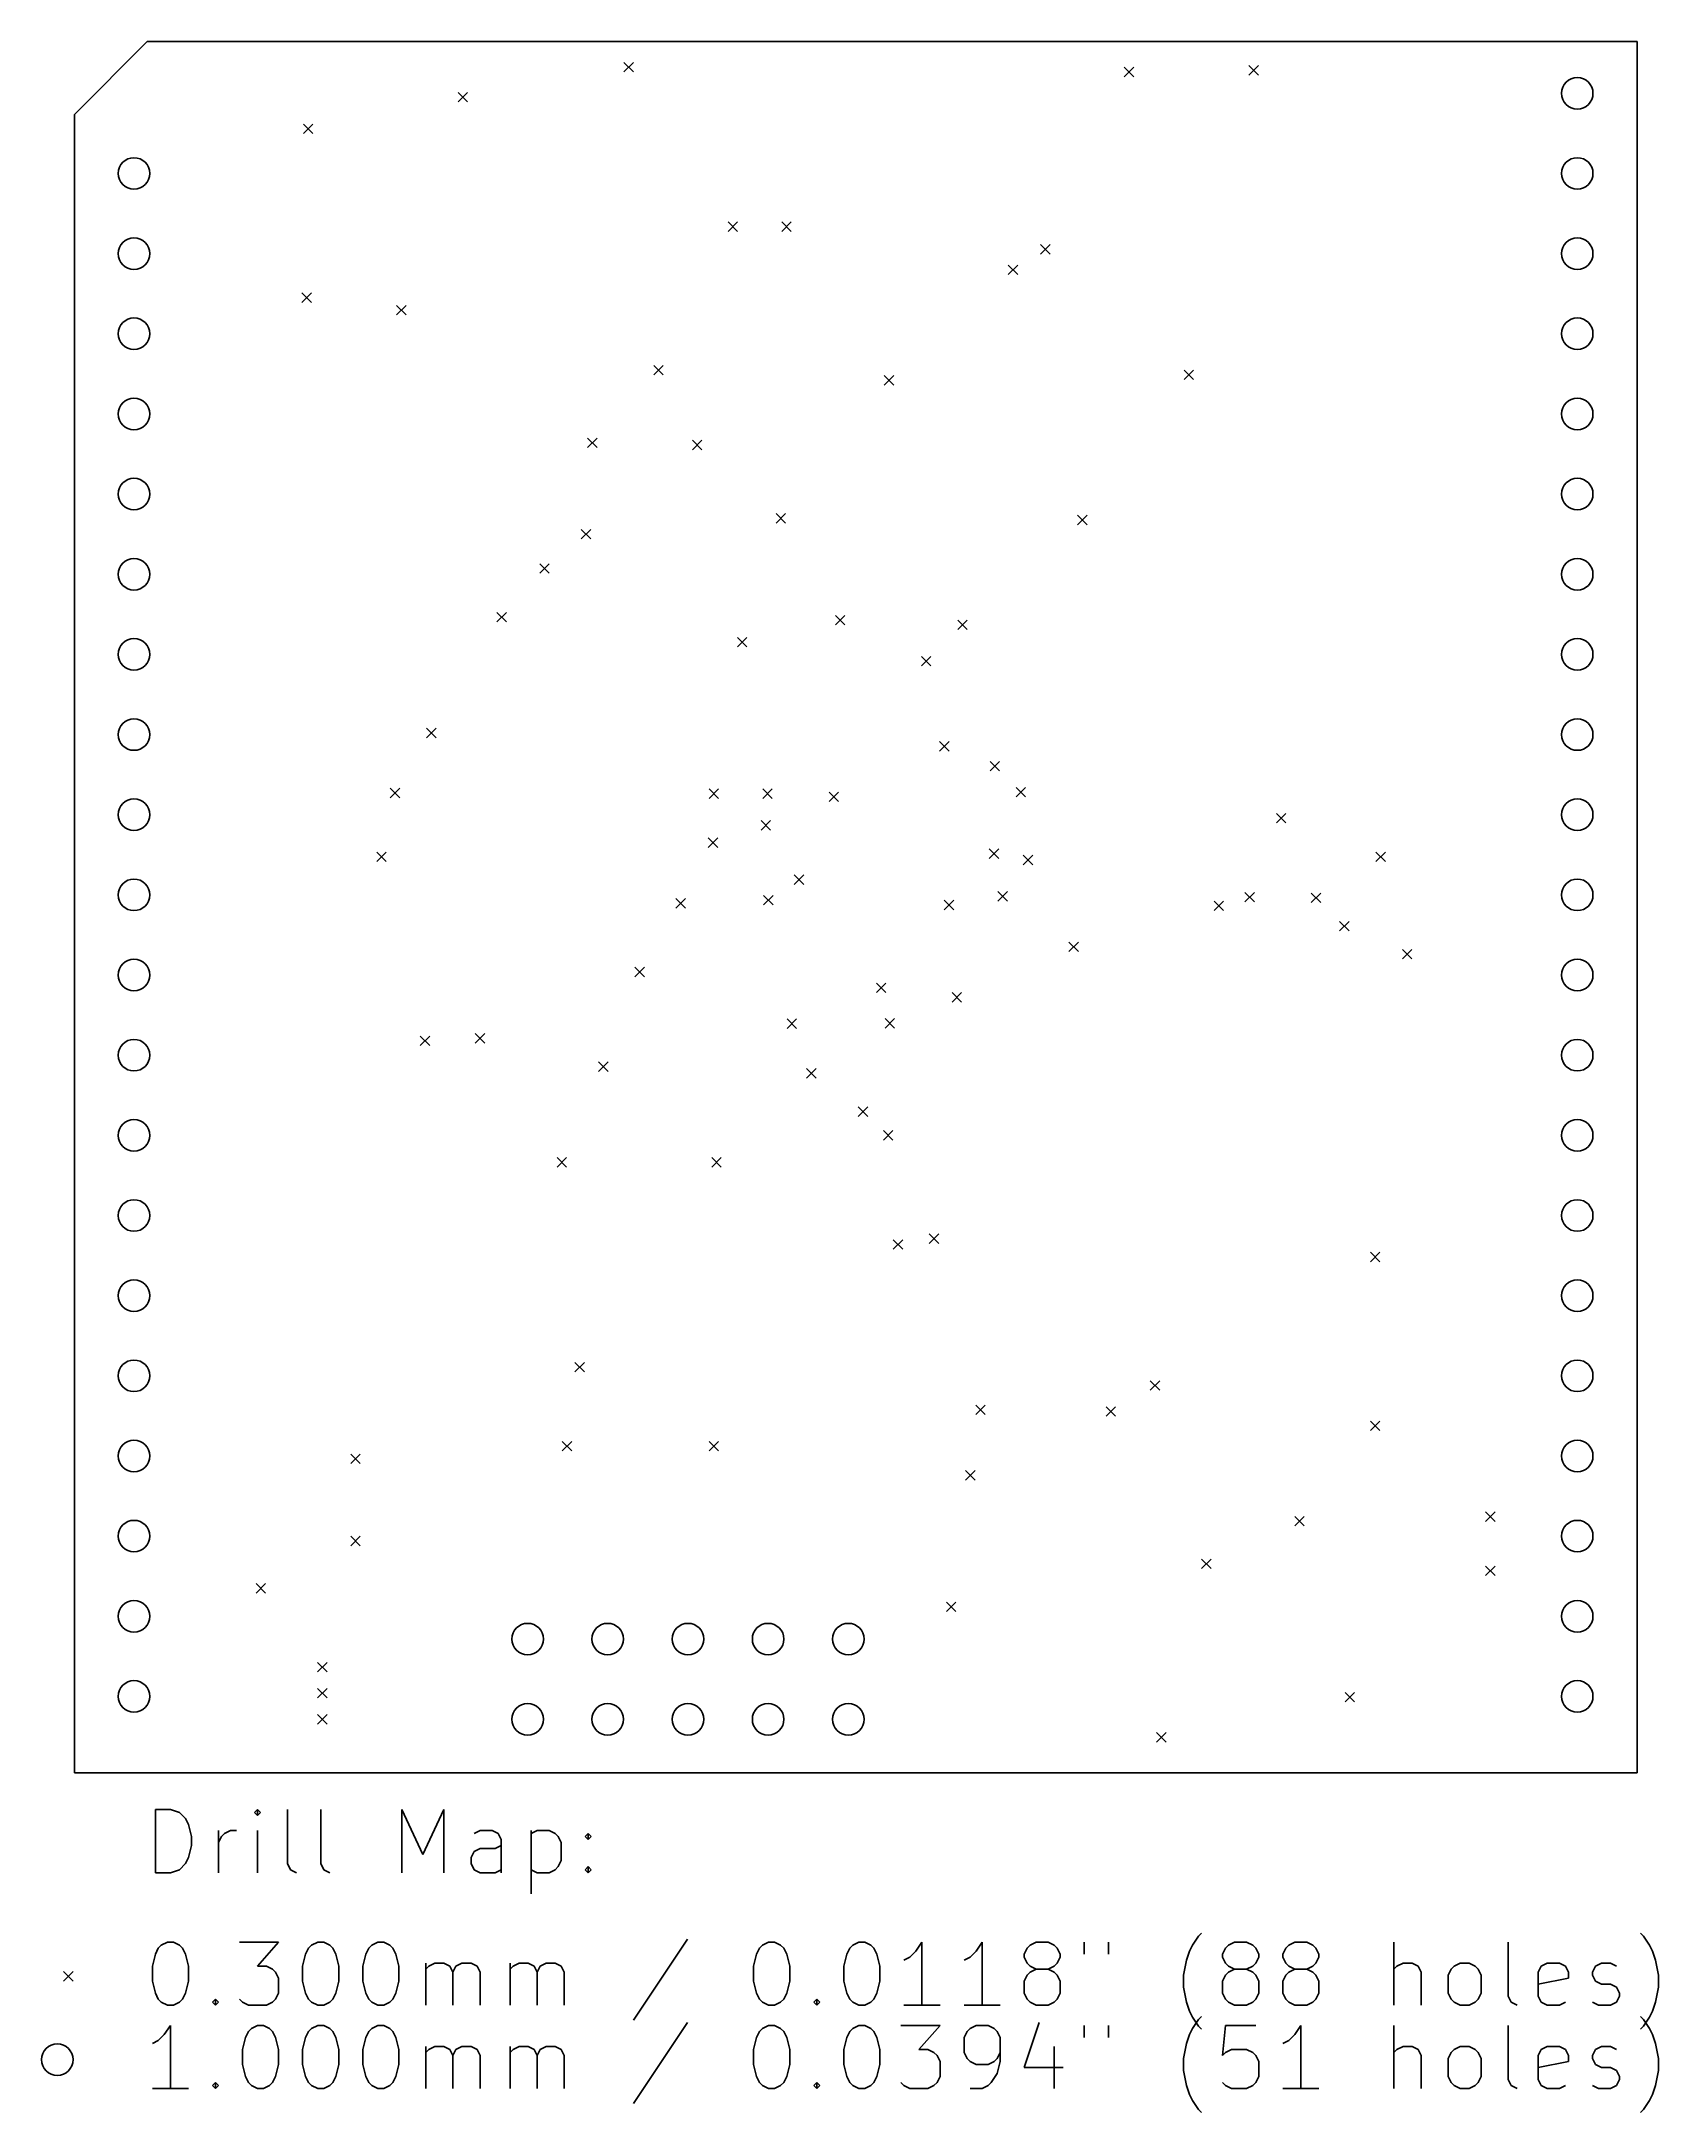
# Model space of a CAD drawing. Extents: x 116.5 to 167.7, y -138.9 to -73.3.
import ezdxf

# ---------------------------------------------------------------- set-up
doc = ezdxf.new("R2010")
doc.units = 0
doc.layers.add('BLACK', color=7, linetype='CONTINUOUS')

msp = doc.modelspace()

# ---------------------------------------------------------------- linework, layer by layer
at = {"layer": 'BLACK', "linetype": 'CONTINUOUS'}
for p, q in [((117.5, -75.6), (119.8, -73.286)), ((119.8, -73.286), (167, -73.286)), ((167, -73.286), (167, -128.15)), ((134.9, -73.954), (135.2, -74.254)), ((135.2, -73.954), (134.9, -74.254)), ((150.75, -74.104), (151.05, -74.404)), ((151.05, -74.104), (150.75, -74.404)), ((154.7, -74.054), (155, -74.354)), ((155, -74.054), (154.7, -74.354)), ((129.65, -74.904), (129.95, -75.204)), ((129.95, -74.904), (129.65, -75.204)), ((117.5, -128.15), (117.5, -75.6)), ((124.75, -75.904), (125.05, -76.204)), ((125.05, -75.904), (124.75, -76.204)), ((138.2, -79.004), (138.5, -79.304)), ((138.5, -79.004), (138.2, -79.304)), ((139.9, -79.004), (140.2, -79.304)), ((140.2, -79.004), (139.9, -79.304)), ((148.1, -79.725), (148.4, -80.025)), ((148.4, -79.725), (148.1, -80.025)), ((147.075, -80.375), (147.375, -80.675)), ((147.375, -80.375), (147.075, -80.675)), ((124.7, -81.254), (125, -81.554)), ((125, -81.254), (124.7, -81.554)), ((127.7, -81.654), (128, -81.954)), ((128, -81.654), (127.7, -81.954)), ((135.85, -83.554), (136.15, -83.854)), ((136.15, -83.554), (135.85, -83.854)), ((143.15, -83.875), (143.45, -84.175)), ((143.45, -83.875), (143.15, -84.175)), ((152.65, -83.7), (152.95, -84)), ((152.95, -83.7), (152.65, -84)), ((133.75, -85.854), (134.05, -86.154)), ((134.05, -85.854), (133.75, -86.154)), ((137.075, -85.925), (137.375, -86.225)), ((137.375, -85.925), (137.075, -86.225)), ((139.725, -88.25), (140.025, -88.55)), ((140.025, -88.25), (139.725, -88.55)), ((149.275, -88.3), (149.575, -88.6)), ((149.575, -88.3), (149.275, -88.6)), ((133.55, -88.75), (133.85, -89.05)), ((133.85, -88.75), (133.55, -89.05)), ((132.237, -89.837), (132.537, -90.137)), ((132.537, -89.837), (132.237, -90.137)), ((130.878, -91.378), (131.178, -91.678)), ((131.178, -91.378), (130.878, -91.678)), ((141.6, -91.475), (141.9, -91.775)), ((141.9, -91.475), (141.6, -91.775)), ((145.475, -91.625), (145.775, -91.925)), ((145.775, -91.625), (145.475, -91.925)), ((138.5, -92.175), (138.8, -92.475)), ((138.8, -92.175), (138.5, -92.475)), ((144.325, -92.775), (144.625, -93.075)), ((144.625, -92.775), (144.325, -93.075)), ((128.65, -95.05), (128.95, -95.35)), ((128.95, -95.05), (128.65, -95.35)), ((144.9, -95.475), (145.2, -95.775)), ((145.2, -95.475), (144.9, -95.775)), ((146.5, -96.1), (146.8, -96.4)), ((146.8, -96.1), (146.5, -96.4)), ((127.5, -96.95), (127.8, -97.25)), ((127.8, -96.95), (127.5, -97.25)), ((137.6, -96.975), (137.9, -97.275)), ((137.9, -96.975), (137.6, -97.275)), ((139.3, -96.975), (139.6, -97.275)), ((139.6, -96.975), (139.3, -97.275)), ((141.4, -97.075), (141.7, -97.375)), ((141.7, -97.075), (141.4, -97.375)), ((147.325, -96.925), (147.625, -97.225)), ((147.625, -96.925), (147.325, -97.225)), ((155.575, -97.75), (155.875, -98.05)), ((155.875, -97.75), (155.575, -98.05)), ((139.25, -97.975), (139.55, -98.275)), ((139.55, -97.975), (139.25, -98.275)), ((127.075, -98.975), (127.375, -99.275)), ((127.375, -98.975), (127.075, -99.275)), ((137.575, -98.525), (137.875, -98.826)), ((137.875, -98.525), (137.575, -98.826)), ((146.475, -98.874), (146.775, -99.174)), ((146.775, -98.874), (146.475, -99.174)), ((147.55, -99.075), (147.85, -99.375)), ((147.85, -99.075), (147.55, -99.375)), ((158.725, -98.975), (159.025, -99.275)), ((159.025, -98.975), (158.725, -99.275)), ((140.3, -99.7), (140.6, -100)), ((140.6, -99.7), (140.3, -100)), ((139.325, -100.35), (139.625, -100.65)), ((139.625, -100.35), (139.325, -100.65)), ((146.75, -100.225), (147.05, -100.525)), ((147.05, -100.225), (146.75, -100.525)), ((154.575, -100.25), (154.875, -100.55)), ((154.875, -100.25), (154.575, -100.55)), ((156.675, -100.275), (156.975, -100.575)), ((156.975, -100.275), (156.675, -100.575)), ((136.55, -100.45), (136.85, -100.75)), ((136.85, -100.45), (136.55, -100.75)), ((145.05, -100.5), (145.35, -100.8)), ((145.35, -100.5), (145.05, -100.8)), ((153.6, -100.527), (153.9, -100.827)), ((153.9, -100.527), (153.6, -100.827)), ((157.575, -101.175), (157.875, -101.475)), ((157.875, -101.175), (157.575, -101.475)), ((149, -101.825), (149.3, -102.125)), ((149.3, -101.825), (149, -102.125)), ((159.562, -102.062), (159.862, -102.362)), ((159.862, -102.062), (159.562, -102.362)), ((135.25, -102.625), (135.55, -102.925)), ((135.55, -102.625), (135.25, -102.925)), ((142.9, -103.125), (143.2, -103.425)), ((143.2, -103.125), (142.9, -103.425)), ((145.3, -103.425), (145.6, -103.725)), ((145.6, -103.425), (145.3, -103.725)), ((140.075, -104.262), (140.374, -104.562)), ((140.374, -104.262), (140.075, -104.562)), ((143.175, -104.25), (143.475, -104.55)), ((143.475, -104.25), (143.175, -104.55)), ((128.45, -104.804), (128.75, -105.104)), ((128.75, -104.804), (128.45, -105.104)), ((130.194, -104.725), (130.494, -105.025)), ((130.494, -104.725), (130.194, -105.025)), ((134.1, -105.625), (134.4, -105.925)), ((134.4, -105.625), (134.1, -105.925)), ((140.689, -105.836), (140.989, -106.136)), ((140.989, -105.836), (140.689, -106.136)), ((142.325, -107.05), (142.625, -107.35)), ((142.625, -107.05), (142.325, -107.35)), ((143.125, -107.8), (143.425, -108.1)), ((143.425, -107.8), (143.125, -108.1)), ((132.787, -108.654), (133.087, -108.954)), ((133.087, -108.654), (132.787, -108.954)), ((137.687, -108.654), (137.987, -108.954)), ((137.987, -108.654), (137.687, -108.954)), ((143.435, -111.26), (143.735, -111.56)), ((143.735, -111.26), (143.435, -111.56)), ((144.576, -111.075), (144.875, -111.375)), ((144.875, -111.075), (144.576, -111.375)), ((158.55, -111.654), (158.85, -111.954)), ((158.85, -111.654), (158.55, -111.954)), ((133.35, -115.147), (133.65, -115.447)), ((133.65, -115.147), (133.35, -115.447)), ((151.575, -115.725), (151.875, -116.025)), ((151.875, -115.725), (151.575, -116.025)), ((146.047, -116.497), (146.347, -116.797)), ((146.347, -116.497), (146.047, -116.797)), ((150.175, -116.554), (150.475, -116.854)), ((150.475, -116.554), (150.175, -116.854)), ((158.55, -117.004), (158.85, -117.304)), ((158.85, -117.004), (158.55, -117.304)), ((126.25, -118.054), (126.55, -118.354)), ((126.55, -118.054), (126.25, -118.354)), ((132.95, -117.647), (133.25, -117.947)), ((133.25, -117.647), (132.95, -117.947)), ((137.6, -117.647), (137.9, -117.947)), ((137.9, -117.647), (137.6, -117.947)), ((145.725, -118.575), (146.025, -118.875)), ((146.025, -118.575), (145.725, -118.875)), ((156.15, -120.029), (156.45, -120.329)), ((156.45, -120.029), (156.15, -120.329)), ((162.2, -119.884), (162.5, -120.184)), ((162.5, -119.884), (162.2, -120.184)), ((126.25, -120.654), (126.55, -120.954)), ((126.55, -120.654), (126.25, -120.954)), ((153.2, -121.379), (153.5, -121.679)), ((153.5, -121.379), (153.2, -121.679)), ((162.2, -121.6), (162.5, -121.9)), ((162.5, -121.6), (162.2, -121.9)), ((123.25, -122.154), (123.55, -122.454)), ((123.55, -122.154), (123.25, -122.454)), ((145.119, -122.744), (145.419, -123.044)), ((145.419, -122.744), (145.119, -123.044)), ((125.2, -124.654), (125.5, -124.954)), ((125.5, -124.654), (125.2, -124.954)), ((125.2, -125.479), (125.5, -125.779)), ((125.5, -125.479), (125.2, -125.779)), ((157.75, -125.604), (158.05, -125.904)), ((158.05, -125.604), (157.75, -125.904)), ((125.2, -126.304), (125.5, -126.604)), ((125.5, -126.304), (125.2, -126.604)), ((151.775, -126.875), (152.075, -127.175)), ((152.075, -126.875), (151.775, -127.175)), ((167, -128.15), (117.5, -128.15)), ((120.058, -131.315), (120.058, -129.315)), ((120.058, -129.315), (120.534, -129.315)), ((120.534, -129.315), (120.82, -129.41)), ((120.82, -129.41), (121.01, -129.601)), ((121.01, -129.601), (121.105, -129.791)), ((121.105, -129.791), (121.201, -130.172)), ((123.296, -129.315), (123.201, -129.41)), ((123.201, -129.41), (123.296, -129.505)), ((123.391, -129.41), (123.296, -129.315)), ((123.296, -129.315), (123.296, -129.505)), ((123.296, -129.505), (123.391, -129.41)), ((124.248, -131.029), (124.248, -129.315)), ((125.296, -131.029), (125.296, -129.315)), ((127.867, -131.315), (127.867, -129.315)), ((127.867, -129.315), (128.534, -130.743)), ((128.534, -130.743), (129.201, -129.315)), ((129.201, -129.315), (129.201, -131.315)), ((121.201, -130.458), (121.105, -130.839)), ((121.201, -130.172), (121.201, -130.458)), ((122.058, -131.315), (122.058, -129.982)), ((122.058, -130.362), (122.153, -130.172)), ((122.153, -130.172), (122.248, -130.077)), ((122.248, -130.077), (122.439, -129.982)), ((122.439, -129.982), (122.629, -129.982)), ((123.296, -131.315), (123.296, -129.982)), ((130.343, -129.982), (130.153, -130.077)), ((130.153, -130.648), (130.343, -130.553)), ((130.724, -129.982), (130.343, -129.982)), ((130.343, -130.553), (130.82, -130.553)), ((130.915, -130.077), (130.724, -129.982)), ((130.82, -130.553), (131.01, -130.458)), ((131.01, -130.267), (130.915, -130.077)), ((131.01, -131.315), (131.01, -130.267)), ((131.963, -129.982), (131.963, -131.982)), ((131.963, -130.077), (132.153, -129.982)), ((132.153, -129.982), (132.534, -129.982)), ((132.534, -129.982), (132.724, -130.077)), ((132.724, -130.077), (132.82, -130.172)), ((132.82, -130.172), (132.915, -130.362)), ((132.915, -130.362), (132.915, -130.934)), ((133.677, -130.172), (133.772, -130.077)), ((133.772, -130.267), (133.677, -130.172)), ((133.772, -130.077), (133.867, -130.172)), ((133.772, -130.077), (133.772, -130.267)), ((133.867, -130.172), (133.772, -130.267)), ((120.82, -131.22), (120.534, -131.315)), ((121.01, -131.029), (120.82, -131.22)), ((121.105, -130.839), (121.01, -131.029)), ((124.343, -131.22), (124.248, -131.029)), ((124.534, -131.315), (124.343, -131.22)), ((125.391, -131.22), (125.296, -131.029)), ((125.582, -131.315), (125.391, -131.22)), ((130.058, -130.839), (130.153, -130.648)), ((130.058, -131.029), (130.058, -130.839)), ((130.153, -131.22), (130.058, -131.029)), ((130.343, -131.315), (130.153, -131.22)), ((131.01, -131.22), (130.82, -131.315)), ((132.153, -131.315), (131.963, -131.22)), ((132.724, -131.22), (132.534, -131.315)), ((132.82, -131.124), (132.724, -131.22)), ((132.915, -130.934), (132.82, -131.124)), ((133.677, -131.22), (133.772, -131.124)), ((133.772, -131.315), (133.677, -131.22)), ((133.772, -131.124), (133.867, -131.22)), ((133.772, -131.124), (133.772, -131.315)), ((133.867, -131.22), (133.772, -131.315)), ((120.534, -131.315), (120.058, -131.315)), ((130.82, -131.315), (130.343, -131.315)), ((132.534, -131.315), (132.153, -131.315)), ((153.105, -133.324), (153.201, -133.229)), ((167.201, -133.324), (167.105, -133.229)), ((120.058, -133.896), (120.153, -133.705)), ((120.153, -133.705), (120.248, -133.61)), ((120.248, -133.61), (120.439, -133.515)), ((120.439, -133.515), (120.629, -133.515)), ((120.629, -133.515), (120.82, -133.61)), ((120.82, -133.61), (120.915, -133.705)), ((120.915, -133.705), (121.01, -133.896)), ((122.724, -133.515), (123.963, -133.515)), ((123.963, -133.515), (123.296, -134.277)), ((124.82, -133.896), (124.915, -133.705)), ((124.915, -133.705), (125.01, -133.61)), ((125.01, -133.61), (125.201, -133.515)), ((125.201, -133.515), (125.391, -133.515)), ((125.391, -133.515), (125.582, -133.61)), ((125.582, -133.61), (125.677, -133.705)), ((125.677, -133.705), (125.772, -133.896)), ((126.724, -133.896), (126.82, -133.705)), ((126.82, -133.705), (126.915, -133.61)), ((126.915, -133.61), (127.105, -133.515)), ((127.105, -133.515), (127.296, -133.515)), ((127.296, -133.515), (127.486, -133.61)), ((127.486, -133.61), (127.582, -133.705)), ((127.582, -133.705), (127.677, -133.896)), ((136.915, -133.42), (135.201, -135.991)), ((139.105, -133.896), (139.201, -133.705)), ((139.201, -133.705), (139.296, -133.61)), ((139.296, -133.61), (139.486, -133.515)), ((139.486, -133.515), (139.677, -133.515)), ((139.677, -133.515), (139.867, -133.61)), ((139.867, -133.61), (139.963, -133.705)), ((139.963, -133.705), (140.058, -133.896)), ((141.963, -133.896), (142.058, -133.705)), ((142.058, -133.705), (142.153, -133.61)), ((142.153, -133.61), (142.343, -133.515)), ((142.343, -133.515), (142.534, -133.515)), ((142.534, -133.515), (142.724, -133.61)), ((142.724, -133.61), (142.82, -133.705)), ((142.82, -133.705), (142.915, -133.896)), ((144.153, -133.801), (143.963, -133.991)), ((144.343, -133.515), (144.153, -133.801)), ((144.343, -135.515), (144.343, -133.515)), ((146.058, -133.801), (145.867, -133.991)), ((146.248, -133.515), (146.058, -133.801)), ((146.248, -135.515), (146.248, -133.515)), ((147.582, -133.896), (147.677, -133.705)), ((147.677, -133.705), (147.772, -133.61)), ((147.772, -133.61), (147.963, -133.515)), ((147.963, -133.515), (148.343, -133.515)), ((148.343, -133.515), (148.534, -133.61)), ((148.534, -133.61), (148.629, -133.705)), ((148.629, -133.705), (148.724, -133.896)), ((149.486, -133.515), (149.486, -133.896)), ((150.248, -133.515), (150.248, -133.896)), ((152.724, -134.086), (152.82, -133.801)), ((152.82, -133.801), (152.915, -133.61)), ((152.915, -133.61), (153.105, -133.324)), ((153.867, -133.896), (153.963, -133.705)), ((153.963, -133.705), (154.058, -133.61)), ((154.058, -133.61), (154.248, -133.515)), ((154.248, -133.515), (154.629, -133.515)), ((154.629, -133.515), (154.82, -133.61)), ((154.82, -133.61), (154.915, -133.705)), ((154.915, -133.705), (155.01, -133.896)), ((155.772, -133.896), (155.867, -133.705)), ((155.867, -133.705), (155.963, -133.61)), ((155.963, -133.61), (156.153, -133.515)), ((156.153, -133.515), (156.534, -133.515)), ((156.534, -133.515), (156.724, -133.61)), ((156.724, -133.61), (156.82, -133.705)), ((156.82, -133.705), (156.915, -133.896)), ((159.296, -135.515), (159.296, -133.515)), ((162.915, -135.229), (162.915, -133.515)), ((167.391, -133.61), (167.201, -133.324)), ((167.486, -133.801), (167.391, -133.61)), ((167.582, -134.086), (167.486, -133.801)), ((117.15, -134.45), (117.45, -134.75)), ((117.45, -134.45), (117.15, -134.75)), ((119.963, -134.277), (120.058, -133.896)), ((119.963, -134.753), (119.963, -134.277)), ((121.01, -133.896), (121.105, -134.277)), ((121.105, -134.277), (121.105, -134.753)), ((123.296, -134.277), (123.582, -134.277)), ((123.582, -134.277), (123.772, -134.372)), ((123.772, -134.372), (123.867, -134.467)), ((123.867, -134.467), (123.963, -134.658)), ((124.724, -134.277), (124.82, -133.896)), ((124.724, -134.753), (124.724, -134.277)), ((125.772, -133.896), (125.867, -134.277)), ((125.867, -134.277), (125.867, -134.753)), ((126.629, -134.277), (126.724, -133.896)), ((126.629, -134.753), (126.629, -134.277)), ((127.677, -133.896), (127.772, -134.277)), ((127.772, -134.277), (127.772, -134.753)), ((128.629, -135.515), (128.629, -134.182)), ((128.629, -134.372), (128.724, -134.277)), ((128.724, -134.277), (128.915, -134.182)), ((128.915, -134.182), (129.201, -134.182)), ((129.201, -134.182), (129.391, -134.277)), ((129.391, -134.277), (129.486, -134.467)), ((129.486, -134.467), (129.582, -134.277)), ((129.486, -134.467), (129.486, -135.515)), ((129.582, -134.277), (129.772, -134.182)), ((129.772, -134.182), (130.058, -134.182)), ((130.058, -134.182), (130.248, -134.277)), ((130.248, -134.277), (130.343, -134.467)), ((130.343, -134.467), (130.343, -135.515)), ((131.296, -135.515), (131.296, -134.182)), ((131.296, -134.372), (131.391, -134.277)), ((131.391, -134.277), (131.582, -134.182)), ((131.582, -134.182), (131.867, -134.182)), ((131.867, -134.182), (132.058, -134.277)), ((132.058, -134.277), (132.153, -134.467)), ((132.153, -134.467), (132.248, -134.277)), ((132.153, -134.467), (132.153, -135.515)), ((132.248, -134.277), (132.439, -134.182)), ((132.439, -134.182), (132.724, -134.182)), ((132.724, -134.182), (132.915, -134.277)), ((132.915, -134.277), (133.01, -134.467)), ((133.01, -134.467), (133.01, -135.515)), ((139.01, -134.277), (139.105, -133.896)), ((139.01, -134.753), (139.01, -134.277)), ((140.058, -133.896), (140.153, -134.277)), ((140.153, -134.277), (140.153, -134.753)), ((141.867, -134.277), (141.963, -133.896)), ((141.867, -134.753), (141.867, -134.277)), ((142.915, -133.896), (143.01, -134.277)), ((143.01, -134.277), (143.01, -134.753)), ((143.963, -133.991), (143.772, -134.086)), ((145.867, -133.991), (145.677, -134.086)), ((147.582, -133.991), (147.582, -133.896)), ((147.677, -134.182), (147.582, -133.991)), ((147.772, -134.277), (147.677, -134.182)), ((147.772, -134.467), (147.677, -134.562)), ((147.963, -134.372), (147.772, -134.277)), ((147.963, -134.372), (147.772, -134.467)), ((148.343, -134.372), (147.963, -134.372)), ((148.534, -134.277), (148.343, -134.372)), ((148.534, -134.467), (148.343, -134.372)), ((148.629, -134.182), (148.534, -134.277)), ((148.629, -134.562), (148.534, -134.467)), ((148.724, -133.991), (148.629, -134.182)), ((148.724, -133.896), (148.724, -133.991)), ((152.629, -134.562), (152.724, -134.086)), ((153.867, -133.991), (153.867, -133.896)), ((153.963, -134.182), (153.867, -133.991)), ((154.058, -134.277), (153.963, -134.182)), ((154.058, -134.467), (153.963, -134.562)), ((154.248, -134.372), (154.058, -134.277)), ((154.248, -134.372), (154.058, -134.467)), ((154.629, -134.372), (154.248, -134.372)), ((154.82, -134.277), (154.629, -134.372)), ((154.82, -134.467), (154.629, -134.372)), ((154.915, -134.182), (154.82, -134.277)), ((154.915, -134.562), (154.82, -134.467)), ((155.01, -133.991), (154.915, -134.182)), ((155.01, -133.896), (155.01, -133.991)), ((155.772, -133.991), (155.772, -133.896)), ((155.867, -134.182), (155.772, -133.991)), ((155.963, -134.277), (155.867, -134.182)), ((155.963, -134.467), (155.867, -134.562)), ((156.153, -134.372), (155.963, -134.277)), ((156.153, -134.372), (155.963, -134.467)), ((156.534, -134.372), (156.153, -134.372)), ((156.724, -134.277), (156.534, -134.372)), ((156.724, -134.467), (156.534, -134.372)), ((156.82, -134.182), (156.724, -134.277)), ((156.82, -134.562), (156.724, -134.467)), ((156.915, -133.991), (156.82, -134.182)), ((156.915, -133.896), (156.915, -133.991)), ((159.391, -134.277), (159.296, -134.372)), ((159.582, -134.182), (159.391, -134.277)), ((159.867, -134.182), (159.582, -134.182)), ((160.058, -134.277), (159.867, -134.182)), ((160.153, -134.467), (160.058, -134.277)), ((160.153, -135.515), (160.153, -134.467)), ((161.01, -134.562), (161.105, -134.372)), ((161.105, -134.372), (161.201, -134.277)), ((161.201, -134.277), (161.391, -134.182)), ((161.391, -134.182), (161.677, -134.182)), ((161.677, -134.182), (161.867, -134.277)), ((161.867, -134.277), (161.963, -134.372)), ((161.963, -134.372), (162.058, -134.562)), ((163.867, -134.467), (163.963, -134.277)), ((163.867, -135.229), (163.867, -134.467)), ((163.963, -134.277), (164.153, -134.182)), ((164.153, -134.182), (164.534, -134.182)), ((164.534, -134.182), (164.724, -134.277)), ((164.724, -134.277), (164.82, -134.467)), ((164.82, -134.467), (164.82, -134.658)), ((165.582, -134.467), (165.677, -134.277)), ((165.582, -134.562), (165.582, -134.467)), ((165.677, -134.277), (165.867, -134.182)), ((165.867, -134.182), (166.153, -134.182)), ((166.153, -134.182), (166.343, -134.277)), ((167.677, -134.562), (167.582, -134.086)), ((120.058, -135.134), (119.963, -134.753)), ((120.153, -135.324), (120.058, -135.134)), ((121.01, -135.134), (120.915, -135.324)), ((121.105, -134.753), (121.01, -135.134)), ((123.963, -135.134), (123.867, -135.324)), ((123.963, -134.658), (123.963, -135.134)), ((124.82, -135.134), (124.724, -134.753)), ((124.915, -135.324), (124.82, -135.134)), ((125.772, -135.134), (125.677, -135.324)), ((125.867, -134.753), (125.772, -135.134)), ((126.724, -135.134), (126.629, -134.753)), ((126.82, -135.324), (126.724, -135.134)), ((127.677, -135.134), (127.582, -135.324)), ((127.772, -134.753), (127.677, -135.134)), ((139.105, -135.134), (139.01, -134.753)), ((139.201, -135.324), (139.105, -135.134)), ((140.058, -135.134), (139.963, -135.324)), ((140.153, -134.753), (140.058, -135.134)), ((141.963, -135.134), (141.867, -134.753)), ((142.058, -135.324), (141.963, -135.134)), ((142.915, -135.134), (142.82, -135.324)), ((143.01, -134.753), (142.915, -135.134)), ((147.677, -134.562), (147.582, -134.753)), ((147.582, -134.753), (147.582, -135.134)), ((147.582, -135.134), (147.677, -135.324)), ((148.724, -134.753), (148.629, -134.562)), ((148.629, -135.324), (148.724, -135.134)), ((148.724, -135.134), (148.724, -134.753)), ((152.629, -134.943), (152.629, -134.562)), ((152.724, -135.42), (152.629, -134.943)), ((153.963, -134.562), (153.867, -134.753)), ((153.867, -134.753), (153.867, -135.134)), ((153.867, -135.134), (153.963, -135.324)), ((155.01, -134.753), (154.915, -134.562)), ((154.915, -135.324), (155.01, -135.134)), ((155.01, -135.134), (155.01, -134.753)), ((155.867, -134.562), (155.772, -134.753)), ((155.772, -134.753), (155.772, -135.134)), ((155.772, -135.134), (155.867, -135.324)), ((156.915, -134.753), (156.82, -134.562)), ((156.82, -135.324), (156.915, -135.134)), ((156.915, -135.134), (156.915, -134.753)), ((161.01, -135.134), (161.01, -134.562)), ((161.105, -135.324), (161.01, -135.134)), ((162.058, -135.134), (161.963, -135.324)), ((162.058, -134.562), (162.058, -135.134)), ((164.82, -134.658), (163.867, -134.848)), ((165.677, -134.753), (165.582, -134.562)), ((165.867, -134.848), (165.677, -134.753)), ((166.153, -134.848), (165.867, -134.848)), ((166.343, -134.943), (166.153, -134.848)), ((166.439, -135.134), (166.343, -134.943)), ((166.439, -135.229), (166.439, -135.134)), ((167.582, -135.42), (167.677, -134.943)), ((167.677, -134.943), (167.677, -134.562)), ((120.248, -135.42), (120.153, -135.324)), ((120.439, -135.515), (120.248, -135.42)), ((120.629, -135.515), (120.439, -135.515)), ((120.82, -135.42), (120.629, -135.515)), ((120.915, -135.324), (120.82, -135.42)), ((121.867, -135.42), (121.963, -135.324)), ((121.963, -135.515), (121.867, -135.42)), ((121.963, -135.324), (122.058, -135.42)), ((121.963, -135.324), (121.963, -135.515)), ((122.058, -135.42), (121.963, -135.515)), ((122.82, -135.42), (122.724, -135.324)), ((123.01, -135.515), (122.82, -135.42)), ((123.582, -135.515), (123.01, -135.515)), ((123.772, -135.42), (123.582, -135.515)), ((123.867, -135.324), (123.772, -135.42)), ((125.01, -135.42), (124.915, -135.324)), ((125.201, -135.515), (125.01, -135.42)), ((125.391, -135.515), (125.201, -135.515)), ((125.582, -135.42), (125.391, -135.515)), ((125.677, -135.324), (125.582, -135.42)), ((126.915, -135.42), (126.82, -135.324)), ((127.105, -135.515), (126.915, -135.42)), ((127.296, -135.515), (127.105, -135.515)), ((127.486, -135.42), (127.296, -135.515)), ((127.582, -135.324), (127.486, -135.42)), ((139.296, -135.42), (139.201, -135.324)), ((139.486, -135.515), (139.296, -135.42)), ((139.677, -135.515), (139.486, -135.515)), ((139.867, -135.42), (139.677, -135.515)), ((139.963, -135.324), (139.867, -135.42)), ((140.915, -135.42), (141.01, -135.324)), ((141.01, -135.515), (140.915, -135.42)), ((141.01, -135.324), (141.105, -135.42)), ((141.01, -135.324), (141.01, -135.515)), ((141.105, -135.42), (141.01, -135.515)), ((142.153, -135.42), (142.058, -135.324)), ((142.343, -135.515), (142.153, -135.42)), ((142.534, -135.515), (142.343, -135.515)), ((142.724, -135.42), (142.534, -135.515)), ((142.82, -135.324), (142.724, -135.42)), ((144.915, -135.515), (143.772, -135.515)), ((146.82, -135.515), (145.677, -135.515)), ((147.677, -135.324), (147.772, -135.42)), ((147.772, -135.42), (147.963, -135.515)), ((147.963, -135.515), (148.343, -135.515)), ((148.343, -135.515), (148.534, -135.42)), ((148.534, -135.42), (148.629, -135.324)), ((152.82, -135.705), (152.724, -135.42)), ((152.915, -135.896), (152.82, -135.705)), ((153.963, -135.324), (154.058, -135.42)), ((154.058, -135.42), (154.248, -135.515)), ((154.248, -135.515), (154.629, -135.515)), ((154.629, -135.515), (154.82, -135.42)), ((154.82, -135.42), (154.915, -135.324)), ((155.867, -135.324), (155.963, -135.42)), ((155.963, -135.42), (156.153, -135.515)), ((156.153, -135.515), (156.534, -135.515)), ((156.534, -135.515), (156.724, -135.42)), ((156.724, -135.42), (156.82, -135.324)), ((161.201, -135.42), (161.105, -135.324)), ((161.391, -135.515), (161.201, -135.42)), ((161.677, -135.515), (161.391, -135.515)), ((161.867, -135.42), (161.677, -135.515)), ((161.963, -135.324), (161.867, -135.42)), ((163.01, -135.42), (162.915, -135.229)), ((163.201, -135.515), (163.01, -135.42)), ((163.963, -135.42), (163.867, -135.229)), ((164.153, -135.515), (163.963, -135.42)), ((164.534, -135.515), (164.153, -135.515)), ((164.724, -135.42), (164.534, -135.515)), ((165.582, -135.42), (165.772, -135.515)), ((165.772, -135.515), (166.153, -135.515)), ((166.153, -135.515), (166.343, -135.42)), ((166.343, -135.42), (166.439, -135.229)), ((167.391, -135.896), (167.486, -135.705)), ((167.486, -135.705), (167.582, -135.42)), ((120.343, -136.441), (120.153, -136.631)), ((120.534, -136.155), (120.343, -136.441)), ((120.534, -138.155), (120.534, -136.155)), ((122.915, -136.536), (123.01, -136.345)), ((123.01, -136.345), (123.105, -136.25)), ((123.105, -136.25), (123.296, -136.155)), ((123.296, -136.155), (123.486, -136.155)), ((123.486, -136.155), (123.677, -136.25)), ((123.677, -136.25), (123.772, -136.345)), ((123.772, -136.345), (123.867, -136.536)), ((124.82, -136.536), (124.915, -136.345)), ((124.915, -136.345), (125.01, -136.25)), ((125.01, -136.25), (125.201, -136.155)), ((125.201, -136.155), (125.391, -136.155)), ((125.391, -136.155), (125.582, -136.25)), ((125.582, -136.25), (125.677, -136.345)), ((125.677, -136.345), (125.772, -136.536)), ((126.724, -136.536), (126.82, -136.345)), ((126.82, -136.345), (126.915, -136.25)), ((126.915, -136.25), (127.105, -136.155)), ((127.105, -136.155), (127.296, -136.155)), ((127.296, -136.155), (127.486, -136.25)), ((127.486, -136.25), (127.582, -136.345)), ((127.582, -136.345), (127.677, -136.536)), ((136.915, -136.06), (135.201, -138.631)), ((139.105, -136.536), (139.201, -136.345)), ((139.201, -136.345), (139.296, -136.25)), ((139.296, -136.25), (139.486, -136.155)), ((139.486, -136.155), (139.677, -136.155)), ((139.677, -136.155), (139.867, -136.25)), ((139.867, -136.25), (139.963, -136.345)), ((139.963, -136.345), (140.058, -136.536)), ((141.963, -136.536), (142.058, -136.345)), ((142.058, -136.345), (142.153, -136.25)), ((142.153, -136.25), (142.343, -136.155)), ((142.343, -136.155), (142.534, -136.155)), ((142.534, -136.155), (142.724, -136.25)), ((142.724, -136.25), (142.82, -136.345)), ((142.82, -136.345), (142.915, -136.536)), ((143.677, -136.155), (144.915, -136.155)), ((144.915, -136.155), (144.248, -136.917)), ((145.772, -136.345), (145.677, -136.536)), ((145.867, -136.25), (145.772, -136.345)), ((146.058, -136.155), (145.867, -136.25)), ((146.439, -136.155), (146.058, -136.155)), ((146.629, -136.25), (146.439, -136.155)), ((146.724, -136.345), (146.629, -136.25)), ((146.82, -136.536), (146.724, -136.345)), ((148.058, -136.06), (147.582, -137.488)), ((149.486, -136.155), (149.486, -136.536)), ((150.248, -136.155), (150.248, -136.536)), ((152.724, -136.726), (152.82, -136.441)), ((152.82, -136.441), (152.915, -136.25)), ((153.105, -136.182), (152.915, -135.896)), ((152.915, -136.25), (153.105, -135.964)), ((153.105, -135.964), (153.201, -135.869)), ((153.201, -136.277), (153.105, -136.182)), ((153.963, -136.155), (153.867, -137.107)), ((154.915, -136.155), (153.963, -136.155)), ((156.153, -136.441), (155.963, -136.631)), ((156.343, -136.155), (156.153, -136.441)), ((156.343, -138.155), (156.343, -136.155)), ((159.296, -138.155), (159.296, -136.155)), ((162.915, -137.869), (162.915, -136.155)), ((167.201, -135.964), (167.105, -135.869)), ((167.105, -136.277), (167.201, -136.182)), ((167.201, -136.182), (167.391, -135.896)), ((167.391, -136.25), (167.201, -135.964)), ((167.486, -136.441), (167.391, -136.25)), ((167.582, -136.726), (167.486, -136.441)), ((120.153, -136.631), (119.963, -136.726)), ((122.82, -136.917), (122.915, -136.536)), ((122.82, -137.393), (122.82, -136.917)), ((123.867, -136.536), (123.963, -136.917)), ((123.963, -136.917), (123.963, -137.393)), ((124.724, -136.917), (124.82, -136.536)), ((124.724, -137.393), (124.724, -136.917)), ((125.772, -136.536), (125.867, -136.917)), ((125.867, -136.917), (125.867, -137.393)), ((126.629, -136.917), (126.724, -136.536)), ((126.629, -137.393), (126.629, -136.917)), ((127.677, -136.536), (127.772, -136.917)), ((127.772, -136.917), (127.772, -137.393)), ((128.629, -138.155), (128.629, -136.822)), ((128.629, -137.012), (128.724, -136.917)), ((128.724, -136.917), (128.915, -136.822)), ((128.915, -136.822), (129.201, -136.822)), ((129.201, -136.822), (129.391, -136.917)), ((129.391, -136.917), (129.486, -137.107)), ((129.486, -137.107), (129.582, -136.917)), ((129.486, -137.107), (129.486, -138.155)), ((129.582, -136.917), (129.772, -136.822)), ((129.772, -136.822), (130.058, -136.822)), ((130.058, -136.822), (130.248, -136.917)), ((130.248, -136.917), (130.343, -137.107)), ((130.343, -137.107), (130.343, -138.155)), ((131.296, -138.155), (131.296, -136.822)), ((131.296, -137.012), (131.391, -136.917)), ((131.391, -136.917), (131.582, -136.822)), ((131.582, -136.822), (131.867, -136.822)), ((131.867, -136.822), (132.058, -136.917)), ((132.058, -136.917), (132.153, -137.107)), ((132.153, -137.107), (132.248, -136.917)), ((132.153, -137.107), (132.153, -138.155)), ((132.248, -136.917), (132.439, -136.822)), ((132.439, -136.822), (132.724, -136.822)), ((132.724, -136.822), (132.915, -136.917)), ((132.915, -136.917), (133.01, -137.107)), ((133.01, -137.107), (133.01, -138.155)), ((139.01, -136.917), (139.105, -136.536)), ((139.01, -137.393), (139.01, -136.917)), ((140.058, -136.536), (140.153, -136.917)), ((140.153, -136.917), (140.153, -137.393)), ((141.867, -136.917), (141.963, -136.536)), ((141.867, -137.393), (141.867, -136.917)), ((142.915, -136.536), (143.01, -136.917)), ((143.01, -136.917), (143.01, -137.393)), ((144.248, -136.917), (144.534, -136.917)), ((144.534, -136.917), (144.724, -137.012)), ((144.724, -137.012), (144.82, -137.107)), ((144.82, -137.107), (144.915, -137.298)), ((145.677, -136.536), (145.677, -137.012)), ((145.677, -137.012), (145.772, -137.202)), ((146.724, -137.202), (146.82, -137.012)), ((146.82, -137.298), (146.82, -136.536)), ((148.534, -136.822), (148.534, -138.155)), ((152.629, -137.202), (152.724, -136.726)), ((153.867, -137.107), (153.963, -137.012)), ((153.963, -137.012), (154.153, -136.917)), ((154.153, -136.917), (154.629, -136.917)), ((154.629, -136.917), (154.82, -137.012)), ((154.82, -137.012), (154.915, -137.107)), ((154.915, -137.107), (155.01, -137.298)), ((155.963, -136.631), (155.772, -136.726)), ((159.391, -136.917), (159.296, -137.012)), ((159.582, -136.822), (159.391, -136.917)), ((159.867, -136.822), (159.582, -136.822)), ((160.058, -136.917), (159.867, -136.822)), ((160.153, -137.107), (160.058, -136.917)), ((160.153, -138.155), (160.153, -137.107)), ((161.01, -137.202), (161.105, -137.012)), ((161.105, -137.012), (161.201, -136.917)), ((161.201, -136.917), (161.391, -136.822)), ((161.391, -136.822), (161.677, -136.822)), ((161.677, -136.822), (161.867, -136.917)), ((161.867, -136.917), (161.963, -137.012)), ((161.963, -137.012), (162.058, -137.202)), ((163.867, -137.107), (163.963, -136.917)), ((163.867, -137.869), (163.867, -137.107)), ((163.963, -136.917), (164.153, -136.822)), ((164.153, -136.822), (164.534, -136.822)), ((164.534, -136.822), (164.724, -136.917)), ((164.724, -136.917), (164.82, -137.107)), ((164.82, -137.107), (164.82, -137.298)), ((165.582, -137.107), (165.677, -136.917)), ((165.582, -137.202), (165.582, -137.107)), ((165.677, -136.917), (165.867, -136.822)), ((165.867, -136.822), (166.153, -136.822)), ((166.153, -136.822), (166.343, -136.917)), ((167.677, -137.202), (167.582, -136.726)), ((122.915, -137.774), (122.82, -137.393)), ((123.01, -137.964), (122.915, -137.774)), ((123.867, -137.774), (123.772, -137.964)), ((123.963, -137.393), (123.867, -137.774)), ((124.82, -137.774), (124.724, -137.393)), ((124.915, -137.964), (124.82, -137.774)), ((125.772, -137.774), (125.677, -137.964)), ((125.867, -137.393), (125.772, -137.774)), ((126.724, -137.774), (126.629, -137.393)), ((126.82, -137.964), (126.724, -137.774)), ((127.677, -137.774), (127.582, -137.964)), ((127.772, -137.393), (127.677, -137.774)), ((139.105, -137.774), (139.01, -137.393)), ((139.201, -137.964), (139.105, -137.774)), ((140.058, -137.774), (139.963, -137.964)), ((140.153, -137.393), (140.058, -137.774)), ((141.963, -137.774), (141.867, -137.393)), ((142.058, -137.964), (141.963, -137.774)), ((142.915, -137.774), (142.82, -137.964)), ((143.01, -137.393), (142.915, -137.774)), ((144.915, -137.774), (144.82, -137.964)), ((144.915, -137.298), (144.915, -137.774)), ((145.772, -137.202), (145.867, -137.298)), ((145.867, -137.298), (146.058, -137.393)), ((146.058, -137.393), (146.439, -137.393)), ((146.439, -137.393), (146.629, -137.298)), ((146.534, -137.964), (146.724, -137.679)), ((146.629, -137.298), (146.724, -137.202)), ((146.724, -137.679), (146.82, -137.298)), ((147.582, -137.488), (148.82, -137.488)), ((152.629, -137.583), (152.629, -137.202)), ((152.724, -138.06), (152.629, -137.583)), ((155.01, -137.774), (154.915, -137.964)), ((155.01, -137.298), (155.01, -137.774)), ((161.01, -137.774), (161.01, -137.202)), ((161.105, -137.964), (161.01, -137.774)), ((162.058, -137.774), (161.963, -137.964)), ((162.058, -137.202), (162.058, -137.774)), ((164.82, -137.298), (163.867, -137.488)), ((165.677, -137.393), (165.582, -137.202)), ((165.867, -137.488), (165.677, -137.393)), ((166.153, -137.488), (165.867, -137.488)), ((166.343, -137.583), (166.153, -137.488)), ((166.439, -137.774), (166.343, -137.583)), ((166.439, -137.869), (166.439, -137.774)), ((167.582, -138.06), (167.677, -137.583)), ((167.677, -137.583), (167.677, -137.202)), ((121.105, -138.155), (119.963, -138.155)), ((121.867, -138.06), (121.963, -137.964)), ((121.963, -138.155), (121.867, -138.06)), ((121.963, -137.964), (122.058, -138.06)), ((121.963, -137.964), (121.963, -138.155)), ((122.058, -138.06), (121.963, -138.155)), ((123.105, -138.06), (123.01, -137.964)), ((123.296, -138.155), (123.105, -138.06)), ((123.486, -138.155), (123.296, -138.155)), ((123.677, -138.06), (123.486, -138.155)), ((123.772, -137.964), (123.677, -138.06)), ((125.01, -138.06), (124.915, -137.964)), ((125.201, -138.155), (125.01, -138.06)), ((125.391, -138.155), (125.201, -138.155)), ((125.582, -138.06), (125.391, -138.155)), ((125.677, -137.964), (125.582, -138.06)), ((126.915, -138.06), (126.82, -137.964)), ((127.105, -138.155), (126.915, -138.06)), ((127.296, -138.155), (127.105, -138.155)), ((127.486, -138.06), (127.296, -138.155)), ((127.582, -137.964), (127.486, -138.06)), ((139.296, -138.06), (139.201, -137.964)), ((139.486, -138.155), (139.296, -138.06)), ((139.677, -138.155), (139.486, -138.155)), ((139.867, -138.06), (139.677, -138.155)), ((139.963, -137.964), (139.867, -138.06)), ((140.915, -138.06), (141.01, -137.964)), ((141.01, -138.155), (140.915, -138.06)), ((141.01, -137.964), (141.105, -138.06)), ((141.01, -137.964), (141.01, -138.155)), ((141.105, -138.06), (141.01, -138.155)), ((142.153, -138.06), (142.058, -137.964)), ((142.343, -138.155), (142.153, -138.06)), ((142.534, -138.155), (142.343, -138.155)), ((142.724, -138.06), (142.534, -138.155)), ((142.82, -137.964), (142.724, -138.06)), ((143.772, -138.06), (143.677, -137.964)), ((143.963, -138.155), (143.772, -138.06)), ((144.534, -138.155), (143.963, -138.155)), ((144.724, -138.06), (144.534, -138.155)), ((144.82, -137.964), (144.724, -138.06)), ((145.867, -138.155), (146.248, -138.155)), ((146.248, -138.155), (146.439, -138.06)), ((146.439, -138.06), (146.534, -137.964)), ((152.82, -138.345), (152.724, -138.06)), ((152.915, -138.536), (152.82, -138.345)), ((153.963, -138.06), (153.867, -137.964)), ((154.153, -138.155), (153.963, -138.06)), ((154.629, -138.155), (154.153, -138.155)), ((154.82, -138.06), (154.629, -138.155)), ((154.915, -137.964), (154.82, -138.06)), ((156.915, -138.155), (155.772, -138.155)), ((161.201, -138.06), (161.105, -137.964)), ((161.391, -138.155), (161.201, -138.06)), ((161.677, -138.155), (161.391, -138.155)), ((161.867, -138.06), (161.677, -138.155)), ((161.963, -137.964), (161.867, -138.06)), ((163.01, -138.06), (162.915, -137.869)), ((163.201, -138.155), (163.01, -138.06)), ((163.963, -138.06), (163.867, -137.869)), ((164.153, -138.155), (163.963, -138.06)), ((164.534, -138.155), (164.153, -138.155)), ((164.724, -138.06), (164.534, -138.155)), ((165.582, -138.06), (165.772, -138.155)), ((165.772, -138.155), (166.153, -138.155)), ((166.153, -138.155), (166.343, -138.06)), ((166.343, -138.06), (166.439, -137.869)), ((167.391, -138.536), (167.486, -138.345)), ((167.486, -138.345), (167.582, -138.06)), ((153.105, -138.822), (152.915, -138.536)), ((153.201, -138.917), (153.105, -138.822)), ((167.105, -138.917), (167.201, -138.822)), ((167.201, -138.822), (167.391, -138.536))]:
    msp.add_line(p, q, dxfattribs=at)
at = {"layer": 'BLACK'}
for centre in [(165.1, -74.93), (119.38, -77.47), (165.1, -77.47), (119.38, -80.01), (165.1, -80.01), (119.38, -82.55), (165.1, -82.55), (119.38, -85.09), (165.1, -85.09), (119.38, -87.63), (165.1, -87.63), (119.38, -90.17), (165.1, -90.17), (119.38, -92.71), (165.1, -92.71), (119.38, -95.25), (165.1, -95.25), (119.38, -97.79), (165.1, -97.79), (119.38, -100.33), (165.1, -100.33), (119.38, -102.87), (165.1, -102.87), (119.38, -105.41), (165.1, -105.41), (119.38, -107.95), (165.1, -107.95), (119.38, -110.49), (165.1, -110.49), (119.38, -113.03), (165.1, -113.03), (119.38, -115.57), (165.1, -115.57), (119.38, -118.11), (165.1, -118.11), (119.38, -120.65), (165.1, -120.65), (119.38, -123.19), (165.1, -123.19), (131.85, -123.914), (134.39, -123.914), (136.93, -123.914), (139.47, -123.914), (142.01, -123.914), (119.38, -125.73), (165.1, -125.73), (131.85, -126.454), (134.39, -126.454), (136.93, -126.454), (139.47, -126.454), (142.01, -126.454), (116.95, -137.24)]:
    msp.add_circle(centre, 0.5, dxfattribs=at)

doc.saveas('drawing.dxf')
